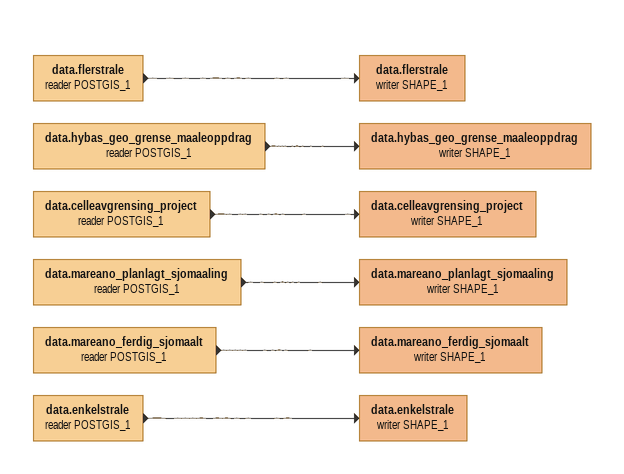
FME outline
data.flerstrale (reader POSTGIS_1)
    -> data.flerstrale (writer SHAPE_1)
data.flerstrale (writer SHAPE_1)
data.hybas_geo_grense_maaleoppdrag (reader POSTGIS_1)
    -> data.hybas_geo_grense_maaleoppdrag (writer SHAPE_1)
data.hybas_geo_grense_maaleoppdrag (writer SHAPE_1)
data.celleavgrensing_project (reader POSTGIS_1)
    -> data.celleavgrensing_project (writer SHAPE_1)
data.celleavgrensing_project (writer SHAPE_1)
data.mareano_planlagt_sjomaaling (reader POSTGIS_1)
    -> data.mareano_planlagt_sjomaaling (writer SHAPE_1)
data.mareano_planlagt_sjomaaling (writer SHAPE_1)
data.mareano_ferdig_sjomaalt (reader POSTGIS_1)
    -> data.mareano_ferdig_sjomaalt (writer SHAPE_1)
data.mareano_ferdig_sjomaalt (writer SHAPE_1)
data.enkelstrale (reader POSTGIS_1)
    -> data.enkelstrale (writer SHAPE_1)
data.enkelstrale (writer SHAPE_1)
